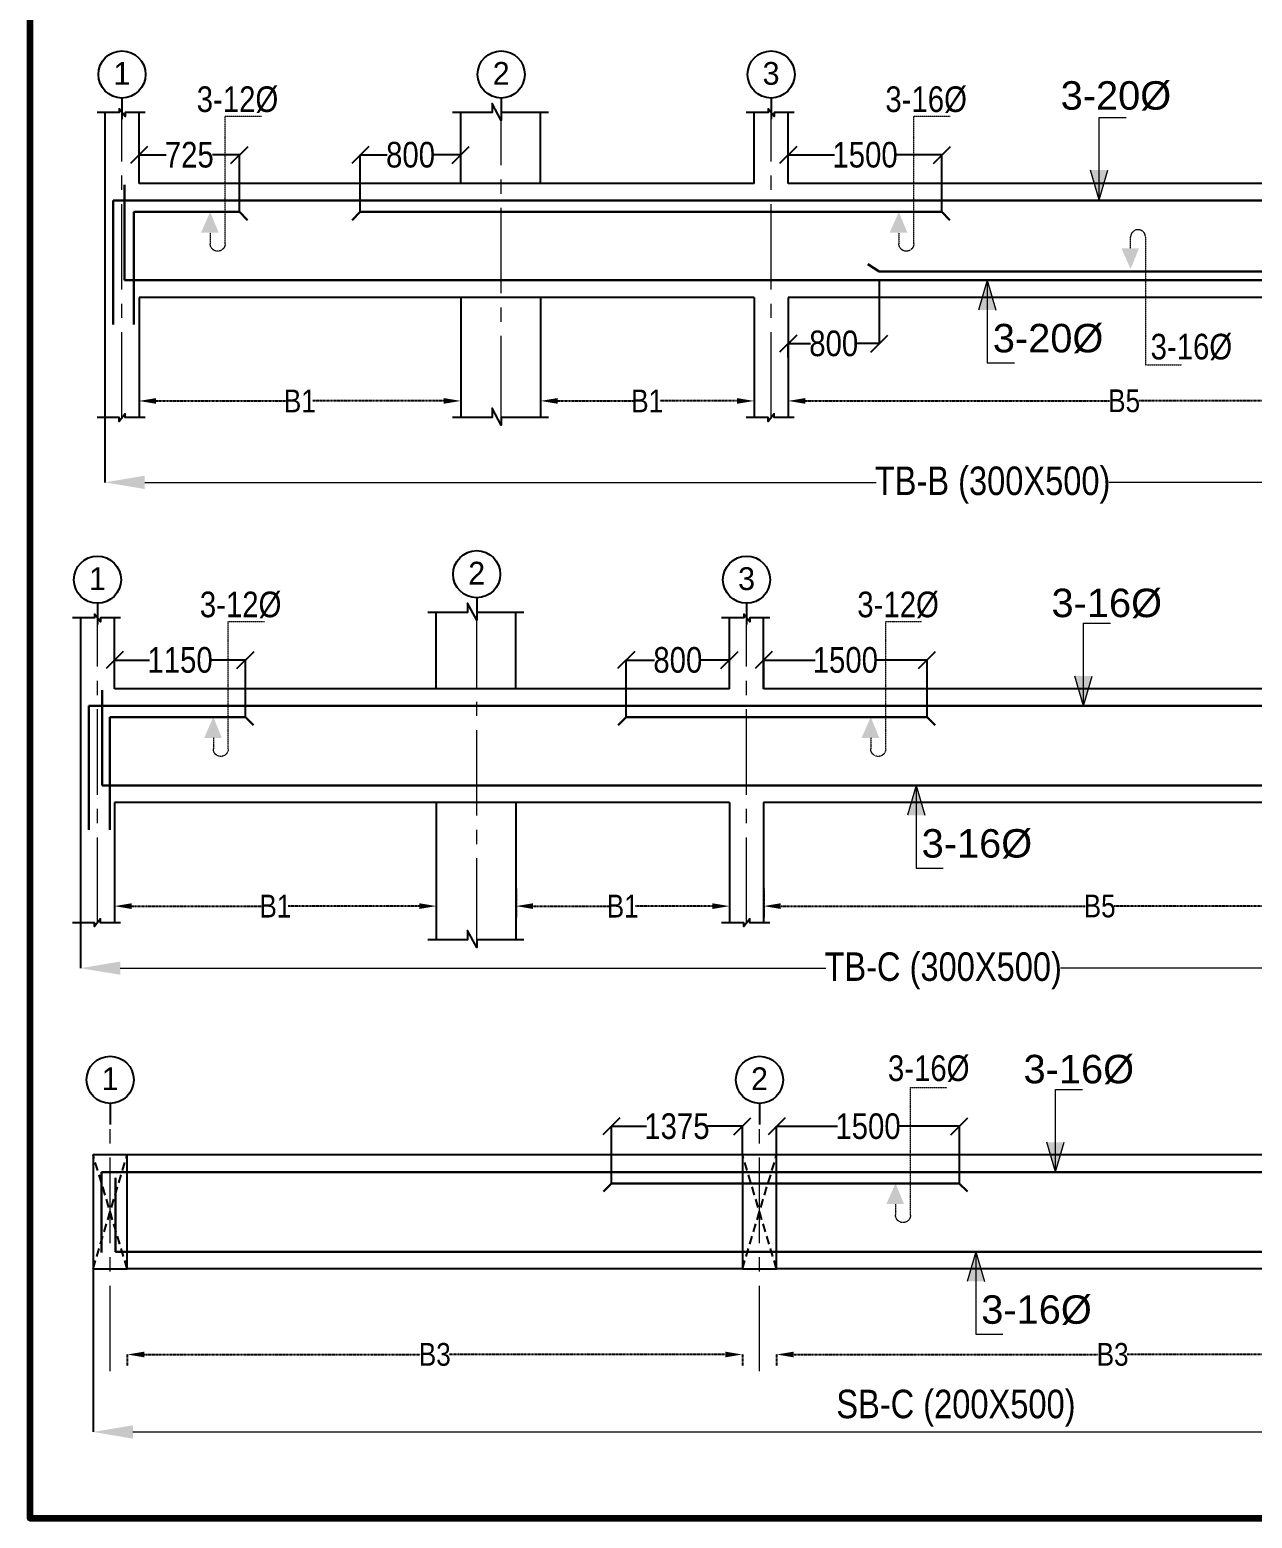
# Model space of a CAD drawing. Header units: inches. Extents: x -82712 to 364260, y -240815 to -94944.
# Drawn here: x 115272 to 126007, y -149045 to -135972 of the extents above; entities that cross this region are included whole.
import ezdxf
from ezdxf.enums import TextEntityAlignment as Align

# ---------------------------------------------------------------- set-up
doc = ezdxf.new("R2010")
doc.units = ezdxf.units.IN
doc.header["$MEASUREMENT"] = 0
doc.linetypes.add('CENTER2', pattern=[1.125, 0.75, -0.125, 0.125, -0.125])
doc.linetypes.add('HIDDEN', pattern=[0.375, 0.25, -0.125])
doc.layers.get('Defpoints').update_dxf_attribs({"color": 8})
for name, color, linetype, lineweight in [('2MM', 8, 'Continuous', 20), ('beam', 160, 'Continuous', 25), ('BEAM - STR', 150, 'HIDDEN', 25), ('EXTRA BAR', 10, 'Continuous', 30), ('RF', 7, 'Continuous', 25), ('text', 7, 'Continuous', 25)]:
    doc.layers.add(name, color=color, linetype=linetype, lineweight=lineweight)
for name, color, linetype in [('COLUMN FINAL', 5, 'Continuous'), ('Dim', 135, 'Continuous'), ('Grid', 8, 'CENTER2'), ('TITLE', 7, 'Continuous')]:
    doc.layers.add(name, color=color, linetype=linetype)
doc.styles.add('ARIAL NARROW', font='ARIALN.TTF')
doc.styles.add('PRADEEP - BOLD - STR', font='ANTQUAB.TTF')
doc.styles.get("Standard").update_dxf_attribs({"font": 'arial.ttf'})
doc.dimstyles.new('XYZ', dxfattribs={"dimtxt": 0.25, "dimasz": 0.15, "dimexe": 0.09, "dimexo": 0.0625, "dimgap": 0, "dimtad": 0, "dimdec": 0, "dimlfac": 1000, "dimzin": 0, "dimdsep": 46, "dimtxsty": 'Standard', "dimblk": 'OBLIQUE', "dimcen": 0.09, "dimclrd": 256, "dimclre": 256, "dimadec": 0, "dimazin": 0, "dimtfac": 1, "dimtdec": 0, "dimtofl": 0, "dimtmove": 1, "dimatfit": 3, "dimldrblk": 'OBLIQUE', "dimfxl": 1, "dimtolj": 1, "dimtzin": 0, "dimlwd": -1, "dimlwe": -1, "dimarcsym": 0})

# ---------------------------------------------------------------- blocks, each defined once
blk = doc.blocks.new('ARROW 1')
at = {"layer": 'BEAM - STR', "linetype": 'Continuous', "lineweight": 13, "ltscale": 0.05}
for points in [[(-100, 617), (-162, 404), (-100, 404)], [(-100, 617), (-38, 404), (-100, 404)]]:
    blk.add_hatch(color=256, dxfattribs=at).paths.add_polyline_path(points)
for points in [[(-100, 617), (-162, 404)], [(-100, 617), (-100, 26), (95, 26)], [(-100, 617), (-38, 404)]]:
    blk.add_lwpolyline(points, dxfattribs=at)
blk = doc.blocks.new('*D720')
at = {"layer": 'Defpoints', "color": 0, "linetype": 'Continuous', "ltscale": 8, "transparency": 16777216}
for p in [(115932, -139378, 2943), (134282, -139378), (134282, -139947)]:
    blk.add_point(p, dxfattribs=at)
at = {"layer": 'Dim', "linetype": 'Continuous', "ltscale": 8, "transparency": 16777216}
for p, q in [((115932, -139378), (115932, -139948)), ((134282, -139378), (134282, -139948))]:
    blk.add_line(p, q, dxfattribs=at)
at = {"layer": 'Dim', "linetype": 'Continuous', "lineweight": 5, "ltscale": 8, "transparency": 16777216}
for p, q in [((116282, -139947), (122705, -139947)), ((133932, -139947), (124749, -139947))]:
    blk.add_line(p, q, dxfattribs=at)
at = {"layer": 'Dim', "linetype": 'Continuous', "ltscale": 8, "transparency": 16777216}
for points in [[(116282, -139889), (116282, -140006), (115932, -139947)], [(133932, -139889), (133932, -140006), (134282, -139947)]]:
    blk.add_solid(points, dxfattribs=at)
at = {"layer": 'Dim', "color": 7, "linetype": 'Continuous', "ltscale": 8, "transparency": 16777216, "insert": (123727, -139971), "char_height": 250, "attachment_point": 5, "style": 'ARIAL NARROW'}
blk.add_mtext('\\A1;TB-B (300X500)', dxfattribs=at)
blk = doc.blocks.new('_Oblique')
at = {"layer": '2MM', "color": 0, "lineweight": -2}
blk.add_line((-0.5, -0.5), (0.5, 0.5), dxfattribs=at)
blk = doc.blocks.new('A$C1AA3211F')
at = {"layer": 'BEAM - STR', "lineweight": 13}
blk.add_lwpolyline([(64, 301), (64, 415, -1), (218, 415), (218, -901), (592, -901)], format="xyb", dxfattribs=at)
blk.add_solid([(152, 301), (64, 87), (-31, 301)], dxfattribs=at)
blk = doc.blocks.new('*D721')
at = {"layer": 'Defpoints', "color": 0, "ltscale": 8, "transparency": 16777216}
for p in [(117114, -137071), (116232, -137322), (117114, -137572)]:
    blk.add_point(p, dxfattribs=at)
at = {"layer": 'Dim', "ltscale": 8, "transparency": 16777216}
for p, q in [((116232, -137322), (116232, -137071)), ((116232, -137071), (116469, -137071)), ((117114, -137071), (116877, -137071)), ((117114, -137572), (117114, -137071))]:
    blk.add_line(p, q, dxfattribs=at)
at = {"layer": 'Dim', "ltscale": 8, "transparency": 16777216, "xscale": 150, "yscale": 150, "zscale": 150, "rotation": 180}
blk.add_blockref('_Oblique', (116232, -137071), dxfattribs=at)
at = {"layer": 'Dim', "ltscale": 8, "transparency": 16777216, "xscale": 150, "yscale": 150, "zscale": 150}
blk.add_blockref('_Oblique', (117114, -137071), dxfattribs=at)
at = {"layer": 'Dim', "color": 7, "ltscale": 8, "transparency": 16777216, "insert": (116673, -137071), "char_height": 225, "attachment_point": 5, "style": 'ARIAL NARROW'}
blk.add_mtext('\\A1;725', dxfattribs=at)
blk = doc.blocks.new('GT')
at = {"layer": 'Grid', "color": 1, "linetype": 'Continuous', "ltscale": 3}
blk.add_line((0, 0.436), (0, 0), dxfattribs=at)
blk.add_circle((0, 0.919), 0.483, dxfattribs=at)
blk = doc.blocks.new('*D722')
at = {"layer": 'Defpoints', "color": 0, "ltscale": 8, "transparency": 16777216}
for p in [(123282, -137071), (121932, -137322), (123282, -137572)]:
    blk.add_point(p, dxfattribs=at)
at = {"layer": 'Dim', "ltscale": 8, "transparency": 16777216}
for p, q in [((121932, -137322), (121932, -137071)), ((121932, -137071), (122340, -137071)), ((123282, -137071), (122874, -137071)), ((123282, -137572), (123282, -137071))]:
    blk.add_line(p, q, dxfattribs=at)
at = {"layer": 'Dim', "ltscale": 8, "transparency": 16777216, "xscale": 150, "yscale": 150, "zscale": 150, "rotation": 180}
blk.add_blockref('_Oblique', (121932, -137071), dxfattribs=at)
at = {"layer": 'Dim', "ltscale": 8, "transparency": 16777216, "xscale": 150, "yscale": 150, "zscale": 150}
blk.add_blockref('_Oblique', (123282, -137071), dxfattribs=at)
at = {"layer": 'Dim', "color": 7, "ltscale": 8, "transparency": 16777216, "insert": (122607, -137071), "char_height": 225, "attachment_point": 5, "style": 'ARIAL NARROW'}
blk.add_mtext('\\A1;1500', dxfattribs=at)
blk = doc.blocks.new('*D726')
at = {"layer": 'BEAM - STR', "ltscale": 0.05, "transparency": 16777216}
for p, q in [((116232, -139072), (116232, -139332)), ((119057, -139072), (119057, -139332)), ((116382, -139232), (117534, -139232)), ((118907, -139232), (117755, -139232))]:
    blk.add_line(p, q, dxfattribs=at)
for points in [[(116382, -139207), (116382, -139257), (116232, -139232)], [(118907, -139207), (118907, -139257), (119057, -139232)]]:
    blk.add_solid(points, dxfattribs=at)
at = {"layer": 'Defpoints', "color": 0, "ltscale": 0.05, "transparency": 16777216}
for p in [(116232, -138322), (119057, -138322), (116232, -139232)]:
    blk.add_point(p, dxfattribs=at)
at = {"layer": 'BEAM - STR', "color": 0, "ltscale": 0.05, "transparency": 16777216, "insert": (117644, -139232), "char_height": 200, "attachment_point": 5, "style": 'ARIAL NARROW'}
blk.add_mtext('\\A1;B1', dxfattribs=at)
blk = doc.blocks.new('*D727')
at = {"layer": 'BEAM - STR', "ltscale": 0.05, "transparency": 16777216}
for p, q in [((119757, -139073), (119757, -139332)), ((121632, -139072), (121632, -139332)), ((119907, -139232), (120584, -139232)), ((121482, -139232), (120805, -139232))]:
    blk.add_line(p, q, dxfattribs=at)
for points in [[(119907, -139207), (119907, -139257), (119757, -139232)], [(121482, -139207), (121482, -139257), (121632, -139232)]]:
    blk.add_solid(points, dxfattribs=at)
at = {"layer": 'Defpoints', "color": 0, "ltscale": 0.05, "transparency": 16777216}
for p in [(119757, -138323), (121632, -138322), (121632, -139232)]:
    blk.add_point(p, dxfattribs=at)
at = {"layer": 'BEAM - STR', "color": 0, "ltscale": 0.05, "transparency": 16777216, "insert": (120694, -139232), "char_height": 200, "attachment_point": 5, "style": 'ARIAL NARROW'}
blk.add_mtext('\\A1;B1', dxfattribs=at)
blk = doc.blocks.new('*D766')
at = {"layer": 'Defpoints', "color": 0, "linetype": 'Continuous', "ltscale": 8, "transparency": 16777216}
for p in [(115717, -143815, 2943), (134067, -143815), (134067, -144214)]:
    blk.add_point(p, dxfattribs=at)
at = {"layer": 'Dim', "linetype": 'Continuous', "ltscale": 8, "transparency": 16777216}
for p, q in [((115717, -143815), (115717, -144214)), ((134067, -143815), (134067, -144214))]:
    blk.add_line(p, q, dxfattribs=at)
at = {"layer": 'Dim', "linetype": 'Continuous', "lineweight": 5, "ltscale": 8, "transparency": 16777216}
for p, q in [((116067, -144214), (122263, -144214)), ((133717, -144214), (124324, -144214))]:
    blk.add_line(p, q, dxfattribs=at)
at = {"layer": 'Dim', "linetype": 'Continuous', "ltscale": 8, "transparency": 16777216}
for points in [[(116067, -144156), (116067, -144272), (115717, -144214)], [(133717, -144156), (133717, -144272), (134067, -144214)]]:
    blk.add_solid(points, dxfattribs=at)
at = {"layer": 'Dim', "color": 7, "linetype": 'Continuous', "ltscale": 8, "transparency": 16777216, "insert": (123293, -144238), "char_height": 250, "attachment_point": 5, "style": 'ARIAL NARROW'}
blk.add_mtext('\\A1;TB-C (300X500)', dxfattribs=at)
blk = doc.blocks.new('*D767')
at = {"layer": 'Defpoints', "color": 0, "ltscale": 8, "transparency": 16777216}
for p in [(117167, -141508), (116017, -141760), (117167, -142010)]:
    blk.add_point(p, dxfattribs=at)
at = {"layer": 'Dim', "ltscale": 8, "transparency": 16777216}
for p, q in [((116017, -141760), (116017, -141508)), ((116017, -141508), (116325, -141508)), ((117167, -141508), (116858, -141508)), ((117167, -142010), (117167, -141508))]:
    blk.add_line(p, q, dxfattribs=at)
at = {"layer": 'Dim', "ltscale": 8, "transparency": 16777216, "xscale": 150, "yscale": 150, "zscale": 150, "rotation": 180}
blk.add_blockref('_Oblique', (116017, -141508), dxfattribs=at)
at = {"layer": 'Dim', "ltscale": 8, "transparency": 16777216, "xscale": 150, "yscale": 150, "zscale": 150}
blk.add_blockref('_Oblique', (117167, -141508), dxfattribs=at)
at = {"layer": 'Dim', "color": 7, "ltscale": 8, "transparency": 16777216, "insert": (116592, -141508), "char_height": 225, "attachment_point": 5, "style": 'ARIAL NARROW'}
blk.add_mtext('\\A1;1150', dxfattribs=at)
blk = doc.blocks.new('*D768')
at = {"layer": 'Defpoints', "color": 0, "ltscale": 8, "transparency": 16777216}
for p in [(120509, -141508), (121417, -141760), (120509, -142010)]:
    blk.add_point(p, dxfattribs=at)
at = {"layer": 'Dim', "ltscale": 8, "transparency": 16777216}
for p, q in [((120509, -142010), (120509, -141508)), ((120509, -141508), (120759, -141508)), ((121417, -141508), (121166, -141508)), ((121417, -141760), (121417, -141508))]:
    blk.add_line(p, q, dxfattribs=at)
at = {"layer": 'Dim', "ltscale": 8, "transparency": 16777216, "xscale": 150, "yscale": 150, "zscale": 150, "rotation": 180}
blk.add_blockref('_Oblique', (120509, -141508), dxfattribs=at)
at = {"layer": 'Dim', "ltscale": 8, "transparency": 16777216, "xscale": 150, "yscale": 150, "zscale": 150}
blk.add_blockref('_Oblique', (121417, -141508), dxfattribs=at)
at = {"layer": 'Dim', "color": 7, "ltscale": 8, "transparency": 16777216, "insert": (120963, -141508), "char_height": 225, "attachment_point": 5, "style": 'ARIAL NARROW'}
blk.add_mtext('\\A1;800', dxfattribs=at)
blk = doc.blocks.new('*D769')
at = {"layer": 'Defpoints', "color": 0, "ltscale": 8, "transparency": 16777216}
for p in [(123152, -141508), (121717, -141760), (123152, -142010)]:
    blk.add_point(p, dxfattribs=at)
at = {"layer": 'Dim', "ltscale": 8, "transparency": 16777216}
for p, q in [((121717, -141760), (121717, -141508)), ((121717, -141508), (122168, -141508)), ((123152, -141508), (122701, -141508)), ((123152, -142010), (123152, -141508))]:
    blk.add_line(p, q, dxfattribs=at)
at = {"layer": 'Dim', "ltscale": 8, "transparency": 16777216, "xscale": 150, "yscale": 150, "zscale": 150, "rotation": 180}
blk.add_blockref('_Oblique', (121717, -141508), dxfattribs=at)
at = {"layer": 'Dim', "ltscale": 8, "transparency": 16777216, "xscale": 150, "yscale": 150, "zscale": 150}
blk.add_blockref('_Oblique', (123152, -141508), dxfattribs=at)
at = {"layer": 'Dim', "color": 7, "ltscale": 8, "transparency": 16777216, "insert": (122434, -141508), "char_height": 225, "attachment_point": 5, "style": 'ARIAL NARROW'}
blk.add_mtext('\\A1;1500', dxfattribs=at)
blk = doc.blocks.new('*D760')
at = {"layer": 'BEAM - STR', "ltscale": 0.05, "transparency": 16777216}
for p, q in [((121932, -139072), (121932, -139332)), ((127832, -139072), (127832, -139332)), ((122082, -139232), (124755, -139232)), ((127682, -139232), (125009, -139232))]:
    blk.add_line(p, q, dxfattribs=at)
for points in [[(122082, -139207), (122082, -139257), (121932, -139232)], [(127682, -139207), (127682, -139257), (127832, -139232)]]:
    blk.add_solid(points, dxfattribs=at)
at = {"layer": 'Defpoints', "color": 0, "ltscale": 0.05, "transparency": 16777216}
for p in [(121932, -138322), (127832, -138322), (127832, -139232)]:
    blk.add_point(p, dxfattribs=at)
at = {"layer": 'BEAM - STR', "color": 0, "ltscale": 0.05, "transparency": 16777216, "insert": (124882, -139232), "char_height": 200, "attachment_point": 5, "style": 'ARIAL NARROW'}
blk.add_mtext('\\A1;B5', dxfattribs=at)
blk = doc.blocks.new('*D743')
at = {"layer": 'BEAM - STR', "ltscale": 0.05, "transparency": 16777216}
for p, q in [((116017, -143510), (116017, -143769)), ((116167, -143669), (117319, -143669)), ((118692, -143669), (117540, -143669)), ((118842, -143669), (118842, -143769))]:
    blk.add_line(p, q, dxfattribs=at)
for points in [[(116167, -143644), (116167, -143694), (116017, -143669)], [(118692, -143644), (118692, -143694), (118842, -143669)]]:
    blk.add_solid(points, dxfattribs=at)
at = {"layer": 'Defpoints', "color": 0, "ltscale": 0.05, "transparency": 16777216}
for p in [(116017, -142760), (118842, -142950), (118842, -143669)]:
    blk.add_point(p, dxfattribs=at)
at = {"layer": 'BEAM - STR', "color": 0, "ltscale": 0.05, "transparency": 16777216, "insert": (117429, -143669), "char_height": 200, "attachment_point": 5, "style": 'ARIAL NARROW'}
blk.add_mtext('\\A1;B1', dxfattribs=at)
blk = doc.blocks.new('*D744')
at = {"layer": 'BEAM - STR', "ltscale": 0.05, "transparency": 16777216}
for p, q in [((121717, -143510), (121717, -143769)), ((127617, -143510), (127617, -143769)), ((121867, -143669), (124540, -143669)), ((127467, -143669), (124793, -143669))]:
    blk.add_line(p, q, dxfattribs=at)
for points in [[(121867, -143644), (121867, -143694), (121717, -143669)], [(127467, -143644), (127467, -143694), (127617, -143669)]]:
    blk.add_solid(points, dxfattribs=at)
at = {"layer": 'Defpoints', "color": 0, "ltscale": 0.05, "transparency": 16777216}
for p in [(121717, -142760), (127617, -142760), (127617, -143669)]:
    blk.add_point(p, dxfattribs=at)
at = {"layer": 'BEAM - STR', "color": 0, "ltscale": 0.05, "transparency": 16777216, "insert": (124667, -143669), "char_height": 200, "attachment_point": 5, "style": 'ARIAL NARROW'}
blk.add_mtext('\\A1;B5', dxfattribs=at)
blk = doc.blocks.new('*D774')
at = {"layer": 'Defpoints', "color": 0, "linetype": 'Continuous', "ltscale": 8, "transparency": 16777216}
for p in [(115828, -146854), (134178, -146854), (134178, -148287)]:
    blk.add_point(p, dxfattribs=at)
at = {"layer": 'Dim', "linetype": 'Continuous', "ltscale": 8, "transparency": 16777216}
for p, q in [((115828, -146854), (115828, -148287)), ((134178, -146854), (134178, -148287))]:
    blk.add_line(p, q, dxfattribs=at)
at = {"layer": 'Dim', "linetype": 'Continuous', "lineweight": 5, "ltscale": 8, "transparency": 16777216}
blk.add_line((116178, -148287), (133828, -148287), dxfattribs=at)
at = {"layer": 'Dim', "linetype": 'Continuous', "ltscale": 8, "transparency": 16777216}
for points in [[(116178, -148229), (116178, -148346), (115828, -148287)], [(133828, -148229), (133828, -148346), (134178, -148287)]]:
    blk.add_solid(points, dxfattribs=at)
at = {"layer": 'Dim', "color": 7, "linetype": 'Continuous', "ltscale": 8, "transparency": 16777216, "insert": (123405, -148079), "char_height": 250, "attachment_point": 5, "style": 'ARIAL NARROW'}
blk.add_mtext('\\A1;SB-C (200X500)', dxfattribs=at)
blk = doc.blocks.new('*D775')
at = {"layer": 'BEAM - STR', "ltscale": 0.05, "transparency": 16777216}
for p, q in [((116128, -147604), (116128, -147707)), ((116278, -147607), (118703, -147607)), ((121380, -147607), (118955, -147607)), ((121530, -147604), (121530, -147707))]:
    blk.add_line(p, q, dxfattribs=at)
for points in [[(116278, -147582), (116278, -147632), (116128, -147607)], [(121380, -147582), (121380, -147632), (121530, -147607)]]:
    blk.add_solid(points, dxfattribs=at)
at = {"layer": 'Defpoints', "color": 0, "ltscale": 0.05, "transparency": 16777216}
for p in [(116128, -146854), (121530, -146854), (121530, -147607)]:
    blk.add_point(p, dxfattribs=at)
at = {"layer": 'BEAM - STR', "color": 0, "ltscale": 0.05, "transparency": 16777216, "insert": (118829, -147607), "char_height": 200, "attachment_point": 5, "style": 'ARIAL NARROW'}
blk.add_mtext('\\A1;B3', dxfattribs=at)
blk = doc.blocks.new('*D776')
at = {"layer": 'BEAM - STR', "ltscale": 0.05, "transparency": 16777216}
for p, q in [((121830, -147604), (121830, -147707)), ((121980, -147607), (124655, -147607)), ((127583, -147607), (124908, -147607)), ((127733, -147604), (127733, -147707))]:
    blk.add_line(p, q, dxfattribs=at)
for points in [[(121980, -147582), (121980, -147632), (121830, -147607)], [(127583, -147582), (127583, -147632), (127733, -147607)]]:
    blk.add_solid(points, dxfattribs=at)
at = {"layer": 'Defpoints', "color": 0, "ltscale": 0.05, "transparency": 16777216}
for p in [(121830, -146854), (127733, -146854), (127733, -147607)]:
    blk.add_point(p, dxfattribs=at)
at = {"layer": 'BEAM - STR', "color": 0, "ltscale": 0.05, "transparency": 16777216, "insert": (124781, -147607), "char_height": 200, "attachment_point": 5, "style": 'ARIAL NARROW'}
blk.add_mtext('\\A1;B3', dxfattribs=at)
blk = doc.blocks.new('*D778')
at = {"layer": 'Defpoints', "color": 0, "ltscale": 8, "transparency": 16777216}
for p in [(120380, -145603), (121530, -145854), (120380, -146104)]:
    blk.add_point(p, dxfattribs=at)
at = {"layer": 'Dim', "ltscale": 8, "transparency": 16777216}
for p, q in [((120380, -146104), (120380, -145603)), ((120380, -145603), (120688, -145603)), ((121530, -145603), (121223, -145603)), ((121530, -145854), (121530, -145603))]:
    blk.add_line(p, q, dxfattribs=at)
at = {"layer": 'Dim', "ltscale": 8, "transparency": 16777216, "xscale": 150, "yscale": 150, "zscale": 150, "rotation": 180}
blk.add_blockref('_Oblique', (120380, -145603), dxfattribs=at)
at = {"layer": 'Dim', "ltscale": 8, "transparency": 16777216, "xscale": 150, "yscale": 150, "zscale": 150}
blk.add_blockref('_Oblique', (121530, -145603), dxfattribs=at)
at = {"layer": 'Dim', "color": 7, "ltscale": 8, "transparency": 16777216, "insert": (120955, -145603), "char_height": 225, "attachment_point": 5, "style": 'ARIAL NARROW'}
blk.add_mtext('\\A1;1375', dxfattribs=at)
blk = doc.blocks.new('*D779')
at = {"layer": 'Defpoints', "color": 0, "ltscale": 8, "transparency": 16777216}
for p in [(123435, -145603), (121830, -145854), (123435, -146104)]:
    blk.add_point(p, dxfattribs=at)
at = {"layer": 'Dim', "ltscale": 8, "transparency": 16777216}
for p, q in [((121830, -145854), (121830, -145603)), ((121830, -145603), (122366, -145603)), ((123435, -145603), (122899, -145603)), ((123435, -146104), (123435, -145603))]:
    blk.add_line(p, q, dxfattribs=at)
at = {"layer": 'Dim', "ltscale": 8, "transparency": 16777216, "xscale": 150, "yscale": 150, "zscale": 150, "rotation": 180}
blk.add_blockref('_Oblique', (121830, -145603), dxfattribs=at)
at = {"layer": 'Dim', "ltscale": 8, "transparency": 16777216, "xscale": 150, "yscale": 150, "zscale": 150}
blk.add_blockref('_Oblique', (123435, -145603), dxfattribs=at)
at = {"layer": 'Dim', "color": 7, "ltscale": 8, "transparency": 16777216, "insert": (122633, -145603), "char_height": 225, "attachment_point": 5, "style": 'ARIAL NARROW'}
blk.add_mtext('\\A1;1500', dxfattribs=at)
blk = doc.blocks.new('*D797')
at = {"layer": 'Defpoints', "color": 0, "ltscale": 8, "transparency": 16777216}
for p in [(118175, -137071), (119057, -137322), (118175, -137572)]:
    blk.add_point(p, dxfattribs=at)
at = {"layer": 'Dim', "ltscale": 8, "transparency": 16777216}
for p, q in [((118175, -137572), (118175, -137071)), ((118175, -137071), (118412, -137071)), ((119057, -137071), (118819, -137071)), ((119057, -137322), (119057, -137071))]:
    blk.add_line(p, q, dxfattribs=at)
at = {"layer": 'Dim', "ltscale": 8, "transparency": 16777216, "xscale": 150, "yscale": 150, "zscale": 150, "rotation": 180}
blk.add_blockref('_Oblique', (118175, -137071), dxfattribs=at)
at = {"layer": 'Dim', "ltscale": 8, "transparency": 16777216, "xscale": 150, "yscale": 150, "zscale": 150}
blk.add_blockref('_Oblique', (119057, -137071), dxfattribs=at)
at = {"layer": 'Dim', "color": 7, "ltscale": 8, "transparency": 16777216, "insert": (118616, -137071), "char_height": 225, "attachment_point": 5, "style": 'ARIAL NARROW'}
blk.add_mtext('\\A1;800', dxfattribs=at)
blk = doc.blocks.new('*D818')
at = {"layer": 'BEAM - STR', "ltscale": 0.05, "transparency": 16777216}
for p, q in [((119542, -143510), (119542, -143769)), ((121417, -143510), (121417, -143769)), ((119692, -143669), (120369, -143669)), ((121267, -143669), (120590, -143669))]:
    blk.add_line(p, q, dxfattribs=at)
for points in [[(119692, -143644), (119692, -143694), (119542, -143669)], [(121267, -143644), (121267, -143694), (121417, -143669)]]:
    blk.add_solid(points, dxfattribs=at)
at = {"layer": 'Defpoints', "color": 0, "ltscale": 0.05, "transparency": 16777216}
for p in [(119542, -142760), (121417, -142760), (121417, -143669)]:
    blk.add_point(p, dxfattribs=at)
at = {"layer": 'BEAM - STR', "color": 0, "ltscale": 0.05, "transparency": 16777216, "insert": (120479, -143669), "char_height": 200, "attachment_point": 5, "style": 'ARIAL NARROW'}
blk.add_mtext('\\A1;B1', dxfattribs=at)
blk = doc.blocks.new('*D820')
at = {"layer": 'Defpoints', "color": 0, "ltscale": 8, "transparency": 16777216}
for p in [(122732, -138172), (122732, -138728), (121932, -138850)]:
    blk.add_point(p, dxfattribs=at)
at = {"layer": 'Dim', "ltscale": 8, "transparency": 16777216}
for p, q in [((122732, -138172), (122732, -138729)), ((121932, -138850), (121932, -138728)), ((121932, -138728), (122128, -138728)), ((122732, -138728), (122535, -138728))]:
    blk.add_line(p, q, dxfattribs=at)
at = {"layer": 'Dim', "ltscale": 8, "transparency": 16777216, "xscale": 150, "yscale": 150, "zscale": 150, "rotation": 180}
blk.add_blockref('_Oblique', (121932, -138728), dxfattribs=at)
at = {"layer": 'Dim', "ltscale": 8, "transparency": 16777216, "xscale": 150, "yscale": 150, "zscale": 150}
blk.add_blockref('_Oblique', (122732, -138728), dxfattribs=at)
at = {"layer": 'Dim', "color": 7, "ltscale": 8, "transparency": 16777216, "insert": (122332, -138728), "char_height": 225, "attachment_point": 5, "style": 'ARIAL NARROW'}
blk.add_mtext('\\A1;800', dxfattribs=at)

msp = doc.modelspace()

# ---------------------------------------------------------------- linework, layer by layer
at = {"layer": 'beam'}
for p, q in [((121631.9849, -137322.3657), (116231.9849, -137322.3657)), ((127831.9849, -137322.3657), (121931.9849, -137322.3657)), ((121631.9849, -138322.3657), (116231.9849, -138322.3657)), ((127831.9849, -138322.3657), (121931.9849, -138322.3657)), ((121416.6135, -141759.8413), (116016.6135, -141759.8413)), ((127616.6135, -141759.8413), (121716.6135, -141759.8413)), ((121416.6135, -142759.8413), (116016.6135, -142759.8413)), ((127616.6135, -142759.8413), (121716.6135, -142759.8413)), ((121530.3792, -145854.1506), (116128.1477, -145854.1506)), ((127732.5204, -145854.0881), (121830.3792, -145854.1506)), ((121530.3792, -146854.1506), (116128.1477, -146854.1506)), ((127732.5204, -146854.0881), (121830.3792, -146854.1506))]:
    msp.add_line(p, q, dxfattribs=at)
at = {"layer": 'beam', "linetype": 'HIDDEN', "ltscale": 300}
for p, q in [((115828.1477, -146854.1506), (116128.1477, -145854.1506)), ((116128.1477, -146854.1506), (115828.1477, -145854.1506)), ((121530.3792, -146854.1506), (121830.3792, -145854.1506)), ((121830.3792, -146854.1506), (121530.3792, -145854.1506))]:
    msp.add_line(p, q, dxfattribs=at)
at = {"layer": 'beam'}
for points in [[(115828.1477, -146854.1506), (116128.1477, -146854.1506), (116128.1477, -145854.1506), (115828.1477, -145854.1506)], [(121530.3792, -146854.1506), (121830.3792, -146854.1506), (121830.3792, -145854.1506), (121530.3792, -145854.1506)]]:
    msp.add_lwpolyline(points, close=True, dxfattribs=at)
at = {"layer": 'COLUMN FINAL'}
for p, q in [((115931.9849, -136700.1698), (115931.9849, -139377.846)), ((116231.9849, -137322.3657), (116231.9849, -136700.1698)), ((119056.9849, -137322.3657), (119056.9849, -136700.1698)), ((119756.9849, -137322.3657), (119756.9849, -136700.1698)), ((121631.9849, -137322.3657), (121631.9849, -136700.1698)), ((121931.9849, -137322.3657), (121931.9849, -136700.1698)), ((116231.9849, -138322.3657), (116231.9849, -139377.846)), ((119056.9849, -138322.3657), (119056.9849, -139377.846)), ((119756.9849, -138322.3657), (119756.9849, -139377.846)), ((121631.9849, -138322.3657), (121631.9849, -139377.846)), ((121931.9849, -138322.3657), (121931.9849, -139377.846)), ((115716.6135, -141137.6455), (115716.6135, -143815.3216)), ((116016.6135, -141759.8413), (116016.6135, -141137.6455)), ((118841.6135, -141759.8413), (118841.6135, -141089.5324)), ((119541.6135, -141759.8413), (119541.6135, -141089.5324)), ((121416.6135, -141759.8413), (121416.6135, -141137.6455)), ((121716.6135, -141759.8413), (121716.6135, -141137.6455)), ((116016.6135, -142759.8413), (116016.6135, -143815.3216)), ((118841.6135, -142759.8413), (118841.6135, -143965.3216)), ((119541.6135, -142759.8413), (119541.6135, -143965.3216)), ((121416.6135, -142759.8413), (121416.6135, -143815.3216)), ((121716.6135, -142759.8413), (121716.6135, -143815.3216))]:
    msp.add_line(p, q, dxfattribs=at)
for points in [[(116285.5676, -136700.1698), (116109.7337, -136700.1698), (116109.7337, -136733.6463), (116056.7531, -136666.6934), (116056.7531, -136700.1698), (115862.8298, -136700.1698)], [(119826.038, -136700.1698), (119411.9768, -136700.1698), (119411.9768, -136767.8325), (119332.4984, -136619.2737), (119332.4984, -136700.1698), (118983.0981, -136700.1698)], [(121985.5676, -136700.1698), (121809.7337, -136700.1698), (121809.7337, -136733.6463), (121756.7531, -136666.6934), (121756.7531, -136700.1698), (121562.8298, -136700.1698)], [(116285.5676, -139377.846), (116109.7337, -139377.846), (116109.7337, -139344.3695), (116056.7531, -139411.3224), (116056.7531, -139377.846), (115862.8298, -139377.846)], [(119826.038, -139377.846), (119411.9768, -139377.846), (119411.9768, -139445.5087), (119332.4984, -139296.9498), (119332.4984, -139377.846), (118983.0981, -139377.846)], [(121985.5676, -139377.846), (121809.7337, -139377.846), (121809.7337, -139344.3695), (121756.7531, -139411.3224), (121756.7531, -139377.846), (121562.8298, -139377.846)], [(119610.6666, -141089.5324), (119196.6054, -141089.5324), (119196.6054, -141157.1951), (119117.127, -141008.6363), (119117.127, -141089.5324), (118767.7267, -141089.5324)], [(116070.1962, -141137.6455), (115894.3623, -141137.6455), (115894.3623, -141171.1219), (115841.3817, -141104.169), (115841.3817, -141137.6455), (115647.4584, -141137.6455)], [(121770.1962, -141137.6455), (121594.3623, -141137.6455), (121594.3623, -141171.1219), (121541.3817, -141104.169), (121541.3817, -141137.6455), (121347.4584, -141137.6455)], [(116070.1962, -143815.3216), (115894.3623, -143815.3216), (115894.3623, -143781.8452), (115841.3817, -143848.7981), (115841.3817, -143815.3216), (115647.4584, -143815.3216)], [(121770.1962, -143815.3216), (121594.3623, -143815.3216), (121594.3623, -143781.8452), (121541.3817, -143848.7981), (121541.3817, -143815.3216), (121347.4584, -143815.3216)], [(119610.6666, -143965.3216), (119196.6054, -143965.3216), (119196.6054, -144032.9843), (119117.127, -143884.4255), (119117.127, -143965.3216), (118767.7267, -143965.3216)]]:
    msp.add_lwpolyline(points, dxfattribs=at)
at = {"layer": 'EXTRA BAR'}
for p, q in [((116186.3529, -137572.3657), (117114.0532, -137572.3657)), ((116186.3529, -137572.3657), (116186.3529, -138561.1001)), ((117114.0532, -137572.3657), (117184.7639, -137643.0763)), ((118174.9166, -137572.3657), (118104.2059, -137643.0763)), ((119145.7718, -137572.3657), (118174.9166, -137572.3657)), ((119145.7718, -137572.3657), (120270.5624, -137572.3657)), ((120270.5624, -137572.3657), (123281.9849, -137572.3657)), ((123281.9849, -137572.3657), (123352.6955, -137643.0763)), ((115974.5061, -142009.8413), (117166.6135, -142009.8413)), ((115974.5061, -142009.8413), (115974.5061, -142998.5757)), ((117166.6135, -142009.8413), (117237.3242, -142080.552)), ((120509.1135, -142009.8413), (120438.4028, -142080.552)), ((120509.1135, -142009.8413), (123152.1135, -142009.8413)), ((123152.1135, -142009.8413), (123222.8242, -142080.552)), ((120380.3792, -146104.2131), (120309.6685, -146174.9238)), ((120380.3792, -146104.2131), (123434.8792, -146104.2131)), ((123434.8792, -146104.2131), (123505.5899, -146174.9238))]:
    msp.add_line(p, q, dxfattribs=at)
msp.add_lwpolyline([(122630.0157, -138029.439), (122731.9275, -138094.9022, -0.748676176), (122731.9167, -138094.939), (127032.03, -138094.939, -0.6508979554), (127032.0152, -138094.9055), (127160.0157, -137953.939)], format="xyb", dxfattribs=at)
at = {"layer": 'Grid', "color": 251, "lineweight": 13, "ltscale": 1000}
for p, q in [((116081.9849, -139377.846), (116081.9849, -136642.0955)), ((119411.9768, -139411.6773), (119411.9768, -136675.9268)), ((121781.9849, -139377.846), (121781.9849, -136642.0955)), ((115866.6135, -143815.3216), (115866.6135, -141079.5711)), ((119196.6054, -143999.153), (119196.6054, -141065.2894)), ((121566.6135, -143815.3216), (121566.6135, -141079.5711)), ((115978.1477, -147753.1931), (115978.1477, -145471.9689)), ((121680.3792, -147753.1931), (121680.3792, -145471.9689))]:
    msp.add_line(p, q, dxfattribs=at)
at = {"layer": 'RF', "color": 3, "lineweight": 30}
for p, q in [((116103.047, -138172.3657), (116103.047, -137333.8366)), ((116005.3663, -137472.3657), (134237.5004, -137472.3657)), ((116005.3663, -137472.3657), (116005.3663, -138561.1001)), ((116103.047, -138172.3657), (134171.6124, -138172.3657)), ((115906.6604, -142609.8413), (115906.6604, -141771.3123)), ((115789.995, -141909.8413), (134029.0081, -141909.8413)), ((115789.995, -141909.8413), (115789.995, -142998.5757)), ((115906.6604, -142609.8413), (133949.6032, -142609.8413)), ((115901.5292, -146004.1506), (134113.7487, -146004.1506)), ((115901.5292, -146004.1506), (115901.5292, -146710.9424)), ((116023.7915, -146704.1506), (116023.7915, -146056.6896)), ((116023.7915, -146704.1506), (133980.5519, -146704.1506))]:
    msp.add_line(p, q, dxfattribs=at)
at = {"layer": 'TITLE', "color": 125}
msp.add_lwpolyline([(115272.3723, -117939.4619), (115272.3723, -149044.9913), (159312.3557, -149044.9913), (159312.3557, -117939.4619)], close=True, dxfattribs=at)
at = {"layer": 'TITLE', "color": 125, "lineweight": 100}
msp.add_lwpolyline([(115272.3723, -117939.4619), (115272.3723, -149044.9913), (159312.3557, -149044.9913), (159312.3557, -117939.4619)], close=True, dxfattribs=at)

# ---------------------------------------------------------------- block references
at = {"layer": 'BEAM - STR', "lineweight": -3, "xscale": -0.8513199006551999, "yscale": 0.8513199006551999, "zscale": 0.8513199006551999, "rotation": 180}
for p in [(116802.0841, -137498.0083), (122849.3527, -137498.0083), (116829.7713, -141935.4839), (122602.8376, -141935.4839), (122820.2252, -146029.8557)]:
    msp.add_blockref('A$C1AA3211F', p, dxfattribs=at)
at = {"layer": 'BEAM - STR', "xscale": -1.2259006569435, "yscale": 1.2259006569435, "zscale": 1.2259006569435, "rotation": 180}
for p in [(124784.2369, -136709.5926), (124646.6014, -141153.1078), (124401.0286, -145247.4171)]:
    msp.add_blockref('ARROW 1', p, dxfattribs=at)
at = {"layer": 'BEAM - STR', "lineweight": -3, "xscale": 0.8513199006551999, "yscale": 0.8513199006551999, "zscale": 0.8513199006551999}
msp.add_blockref('A$C1AA3211F', (124884.3655, -138146.7231), dxfattribs=at)
at = {"layer": 'BEAM - STR', "xscale": 1.2259006569435, "yscale": 1.2259006569435, "zscale": 1.2259006569435}
for p in [(123803.0898, -138929.0992), (123177.8616, -143366.5748), (123701.4841, -147460.8841)]:
    msp.add_blockref('ARROW 1', p, dxfattribs=at)
at = {"layer": 'Grid', "color": 1, "xscale": 428.5714285714287, "yscale": 428.5714285714287, "zscale": 428.5714285714287}
for p in [(116081.9849, -136758.4094), (119411.9768, -136758.4094), (121781.9849, -136758.4094), (115866.6135, -141195.8851), (119196.6054, -141147.772), (121566.6135, -141195.8851), (115978.1477, -145588.2828), (121680.3792, -145588.2828)]:
    msp.add_blockref('GT', p, dxfattribs=at)

# ---------------------------------------------------------------- texts
at = {"layer": 'Grid', "color": 1, "style": 'PRADEEP - BOLD - STR'}
for s, p in [('1', (116081.9849, -136455.2853)), ('2', (119411.9768, -136455.2853)), ('3', (121781.9849, -136455.2853)), ('2', (119196.6054, -140844.6479)), ('1', (115866.6135, -140892.7609)), ('3', (121566.6135, -140892.7609)), ('1', (115978.1477, -145285.1587)), ('2', (121680.3792, -145285.1587))]:
    msp.add_text(s, height=200, dxfattribs=at).set_placement(p, align=Align.CENTER)
at = {"layer": 'text', "style": 'ARIAL NARROW'}
for s, p in [('3-12%%C', (116738.1587, -136694.2839)), ('3-16%%C', (122785.4273, -136694.2839)), ('3-16%%C', (125114.426, -138867.5479)), ('3-12%%C', (116765.8459, -141131.7595)), ('3-12%%C', (122538.9122, -141131.7595)), ('3-16%%C', (122807.7997, -145205.1313))]:
    msp.add_text(s, height=225, dxfattribs=at).set_placement(p)
at = {"layer": 'text', "color": 3, "char_height": 250, "attachment_point": 1, "style": 'ARIAL NARROW'}
for s, insert, width in [('{\\fArial|b0|i0|c0|p34;3-20%%C\\fArial|b1|i0|c0|p34; }    ', (124324.6392, -136423.9898), 4239.744075), ('{\\fArial|b0|i0|c0|p34;3-20%%C\\fArial|b1|i0|c0|p34; }    ', (123729.0851, -138555.4068), 4189.744075), ('{\\fArial|b0|i0|c0|p34;3-16%%C\\fArial|b1|i0|c0|p34; }    ', (124244.3115, -140880.9796), 2555.832196), ('{\\fArial|b0|i0|c0|p34;3-16%%C\\fArial|b1|i0|c0|p34; }    ', (123103.8569, -142992.8825), 4405.832196), ('{\\fArial|b0|i0|c0|p34;3-16%%C\\fArial|b1|i0|c0|p34; }    ', (123998.7387, -144975.2889), 2555.832196), ('{\\fArial|b0|i0|c0|p34;3-16%%C\\fArial|b1|i0|c0|p34; }    ', (123627.4794, -147087.1917), 4410.204811)]:
    msp.add_mtext(s, dxfattribs=dict(at, insert=insert, width=width))

# ---------------------------------------------------------------- dimensions: what is measured, and where the dimension line sits
at = {"layer": 'BEAM - STR', "ltscale": 0.05}
dim = msp.add_linear_dim(base=(116231.9849, -139231.8862), p1=(119056.9849, -138322.3657), p2=(116231.9849, -138322.3657), text='B1', dimstyle='XYZ', override={"dimtxt": 200, "dimasz": 150, "dimexe": 100, "dimexo": 750, "dimlfac": 1, "dimtxsty": 'ARIAL NARROW', "dimsah": 1, "dimdle": 0.1, "dimfxl": 1000, "dimfxlon": 1}, dxfattribs=at)
dim.commit()
dim.dimension.update_dxf_attribs({"geometry": '*D726', "text_midpoint": (117644.4849, -139231.8862)})
for base, p1, p2, text, picture, middle in [((121631.9849, -139231.8862), (119756.9849, -138322.5657), (121631.9849, -138322.3657), 'B1', '*D727', (120694.4849, -139231.8862)), ((127831.9849, -139231.6862), (121931.9849, -138322.3657), (127831.9849, -138322.3657), 'B5', '*D760', (124881.9849, -139231.6862)), ((118841.6135, -143669.0356), (116016.6135, -142759.8413), (118841.6135, -142949.6673), 'B1', '*D743', (117429.1135, -143669.0356)), ((121416.6135, -143669.0356), (119541.6135, -142759.8413), (121416.6135, -142759.8413), 'B1', '*D818', (120479.1135, -143669.0356)), ((127616.6135, -143669.0356), (121716.6135, -142759.715), (127616.6135, -142759.715), 'B5', '*D744', (124666.6135, -143669.0356)), ((121530.3792, -147606.907), (116128.1477, -146854.1506), (121530.3792, -146853.8243), 'B3', '*D775', (118829.2635, -147606.907)), ((127732.5204, -147606.8445), (121830.3792, -146854.0243), (127732.5204, -146853.9618), 'B3', '*D776', (124781.4498, -147606.8445))]:
    dim = msp.add_linear_dim(base=base, p1=p1, p2=p2, angle=180, text=text, dimstyle='XYZ', override={"dimtxt": 200, "dimasz": 150, "dimexe": 100, "dimexo": 750, "dimlfac": 1, "dimtxsty": 'ARIAL NARROW', "dimsah": 1, "dimdle": 0.1, "dimfxl": 1000, "dimfxlon": 1}, dxfattribs=at)
    dim.commit()
    dim.dimension.update_dxf_attribs({"geometry": picture, "text_midpoint": middle})
at = {"layer": 'Dim', "ltscale": 8}
for base, p1, p2, text, picture, middle in [((117114.0532, -137070.8131), (116231.9849, -137322.3657), (117114.0532, -137572.3657), '725', '*D721', (116673.019, -137070.8131)), ((123281.9849, -137070.8131), (121931.9849, -137322.3657), (123281.9849, -137572.3657), '1500', '*D722', (122606.9849, -137070.8131)), ((123152.1135, -141508.2888), (121716.6135, -141759.8413), (123152.1135, -142009.8413), '1500', '*D769', (122434.3635, -141508.2888)), ((123434.8792, -145602.6606), (121830.3792, -145854.2131), (123434.8792, -146104.2131), '1500', '*D779', (122632.6292, -145602.6606))]:
    dim = msp.add_linear_dim(base=base, p1=p1, p2=p2, angle=180, text=text, dimstyle='XYZ', override={"dimtxt": 225, "dimasz": 150, "dimlfac": 1, "dimtxsty": 'ARIAL NARROW', "dimclrt": 7}, dxfattribs=at)
    dim.commit()
    dim.dimension.update_dxf_attribs({"geometry": picture, "text_midpoint": middle})
for base, p1, p2, text, picture, middle in [((118174.9166, -137070.8131), (119056.9849, -137322.3657), (118174.9166, -137572.3657), '800', '*D797', (118615.9507, -137070.8131)), ((120509.1135, -141508.2888), (121416.6135, -141759.8413), (120509.1135, -142009.8413), '800', '*D768', (120962.8635, -141508.2888)), ((120380.3792, -145602.6606), (121530.3792, -145854.2131), (120380.3792, -146104.2131), '1375', '*D778', (120955.3792, -145602.6606))]:
    dim = msp.add_linear_dim(base=base, p1=p1, p2=p2, text=text, dimstyle='XYZ', override={"dimtxt": 225, "dimasz": 150, "dimlfac": 1, "dimtxsty": 'ARIAL NARROW', "dimclrt": 7}, dxfattribs=at)
    dim.commit()
    dim.dimension.update_dxf_attribs({"geometry": picture, "text_midpoint": middle})
dim = msp.add_linear_dim(base=(122731.9849, -138728.439), p1=(121931.9849, -138850.1058), p2=(122731.9849, -138172.3657), dimstyle='XYZ', override={"dimtxt": 225, "dimasz": 150, "dimlfac": 1, "dimtxsty": 'ARIAL NARROW', "dimclrt": 7}, dxfattribs=at)
dim.commit()
dim.dimension.update_dxf_attribs({"geometry": '*D820', "text_midpoint": (122331.9849, -138728.439)})
at = {"layer": 'Dim', "linetype": 'Continuous', "ltscale": 8}
for base, p1, p2, text, picture, middle in [((134281.9849, -139947.4511), (115931.9849, -139377.7835, 2942.5781), (134281.9849, -139377.846), 'TB-B (300X500)', '*D720', (123726.8623, -139971.0708)), ((134066.6135, -144213.9752), (115716.6135, -143815.2591, 2942.5781), (134066.6135, -143815.3216), 'TB-C (300X500)', '*D766', (123293.3583, -144237.5949)), ((134178.1477, -148287.3693), (115828.1477, -146854.1506), (134178.1477, -146854.1506), 'SB-C (200X500)', '*D774', (123404.8925, -148078.8448))]:
    dim = msp.add_linear_dim(base=base, p1=p1, p2=p2, text=text, dimstyle='XYZ', override={"dimtxt": 250, "dimasz": 350, "dimtxsty": 'ARIAL NARROW', "dimsah": 1, "dimclrt": 7, "dimlwd": 5}, dxfattribs=at)
    dim.commit()
    dim.dimension.update_dxf_attribs({"geometry": picture, "text_midpoint": middle, "dimtype": 160})
at = {"layer": 'Dim', "ltscale": 8}
dim = msp.add_linear_dim(base=(117166.6135, -141508.2888), p1=(116016.6135, -141759.8413), p2=(117166.6135, -142009.8413), angle=180, dimstyle='XYZ', override={"dimtxt": 225, "dimasz": 150, "dimlfac": 1, "dimtxsty": 'ARIAL NARROW', "dimclrt": 7}, dxfattribs=at)
dim.commit()
dim.dimension.update_dxf_attribs({"geometry": '*D767', "text_midpoint": (116591.6135, -141508.2888)})

doc.saveas('drawing.dxf')
